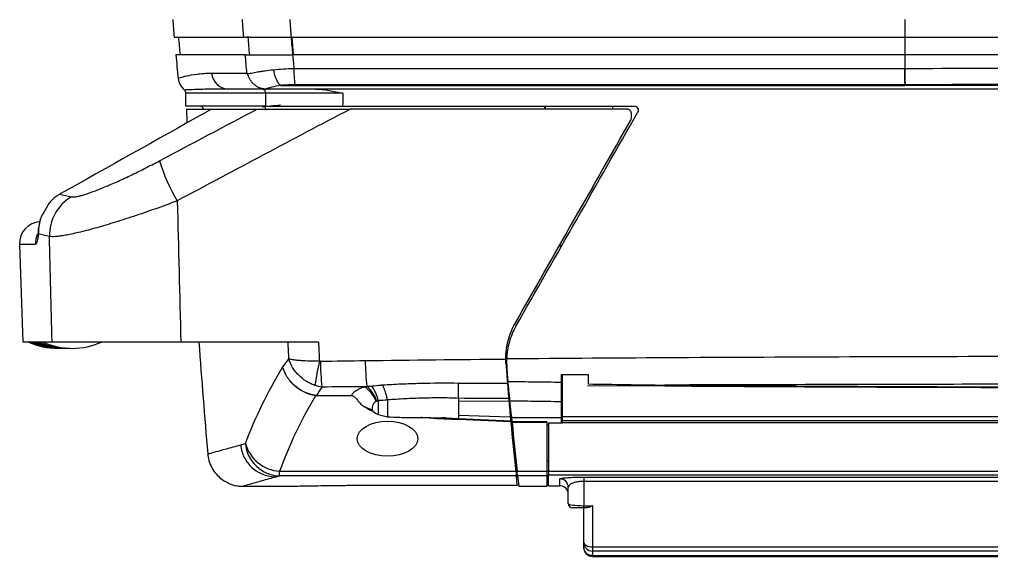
# Model space of a CAD drawing. Extents: x 14.8 to 109.8, y 1.6 to 86.6.
# Drawn here: x 14.83 to 21.69, y 31.9 to 35.69 of the extents above; entities that cross this region are included whole.
import ezdxf

# ---------------------------------------------------------------- set-up
doc = ezdxf.new("R2010")
doc.units = 0
doc.header["$MEASUREMENT"] = 0
doc.layers.add('OBJECT', color=7, linetype='CONTINUOUS')

msp = doc.modelspace()

# ---------------------------------------------------------------- linework, layer by layer
at = {"layer": 'OBJECT'}
for p, q in [((16.4481, 35.5682), (16.4475, 35.5755)), ((16.7502, 35.5682), (21.0805, 35.5682)), ((16.7557, 35.5682), (16.7648, 35.4461)), ((21.0815, 35.5682), (21.0815, 35.4432)), ((16.4584, 35.4362), (16.4578, 35.4432)), ((21.0805, 35.4432), (16.761, 35.4432)), ((16.77, 35.348), (21.0776, 35.348)), ((21.0776, 35.348), (21.0805, 35.348)), ((16.9218, 35.202), (16.5732, 35.202)), ((21.0805, 35.2327), (16.7764, 35.2327)), ((23.1174, 35.202), (16.9218, 35.202)), ((21.0805, 35.2327), (21.0805, 35.2273)), ((21.0835, 35.2327), (21.0805, 35.2327)), ((16.5718, 35.172), (16.008, 35.172)), ((16.5709, 35.082), (16.0083, 35.082)), ((16.0112, 35.0601), (16.0149, 34.9651)), ((16.0112, 35.0601), (16.1846, 35.0601)), ((16.188, 35.0601), (16.5097, 35.0601)), ((17.1139, 35.082), (19.1693, 35.082)), ((19.1214, 35.0601), (17.1668, 35.0601)), ((18.5392, 35.082), (18.5392, 35.0601)), ((18.5449, 35.0601), (18.545, 35.082)), ((15.1171, 34.459), (15.1114, 34.4557)), ((15.1114, 34.4559), (15.1114, 34.4557)), ((15.1172, 34.4592), (15.1171, 34.459)), ((15.1171, 34.459), (15.1999, 34.4412)), ((15.0402, 34.3949), (14.9972, 34.3196)), ((14.8334, 34.1053), (14.8575, 33.4162)), ((14.9451, 34.1053), (14.8334, 34.1053)), ((18.6635, 34.1025), (18.6467, 34.0887)), ((15.0637, 33.4162), (14.8575, 33.4162)), ((16.9433, 33.4162), (15.9721, 33.4162)), ((16.6916, 33.2398), (16.6923, 33.241)), ((18.6555, 33.158), (18.6661, 33.1581)), ((18.6661, 32.8892), (18.6661, 33.1887)), ((18.841, 33.1107), (19.3863, 33.1075)), ((17.3648, 33.0043), (17.3648, 32.9063)), ((17.9305, 33.0194), (17.9305, 33.0027)), ((17.9305, 33.0027), (18.2873, 32.9995)), ((18.2849, 33.0336), (18.2924, 33.033)), ((18.2858, 33.017), (18.2873, 32.9995)), ((18.6555, 32.9951), (18.6555, 32.8843)), ((17.3648, 32.9063), (17.4309, 32.8885)), ((17.8422, 32.8809), (17.8158, 32.8821)), ((18.3004, 32.8534), (17.9287, 32.8688)), ((17.9305, 32.9012), (18.2971, 32.8885)), ((17.9305, 32.9012), (17.9305, 32.8766)), ((17.9305, 32.8766), (18.2996, 32.8613)), ((18.305, 32.8947), (18.306, 32.8843)), ((18.306, 32.8843), (18.6555, 32.8843)), ((18.306, 32.8843), (18.3087, 32.8565)), ((18.6555, 32.8843), (18.6555, 32.8433)), ((23.1035, 32.8892), (18.6661, 32.8892)), ((18.6661, 32.8634), (18.6661, 32.8892)), ((18.6661, 32.8634), (23.103, 32.8634)), ((18.6661, 32.8471), (18.6661, 32.8634)), ((18.3087, 32.8565), (18.5555, 32.8565)), ((18.5555, 32.8486), (18.3095, 32.8486)), ((18.5555, 32.8565), (18.5555, 32.8486)), ((18.5555, 32.8486), (18.5555, 32.5046)), ((18.5555, 32.8336), (18.5661, 32.8336)), ((18.5661, 32.8433), (18.5661, 32.5051)), ((18.6661, 32.8433), (18.5661, 32.8433)), ((23.1028, 32.8471), (18.6661, 32.8471)), ((18.6661, 32.8433), (18.6661, 32.8471)), ((18.3307, 32.5515), (18.3344, 32.5176)), ((18.5661, 32.5788), (18.5555, 32.5788)), ((16.6693, 32.5046), (18.3359, 32.5046)), ((16.6693, 32.4717), (16.6693, 32.5046)), ((18.3395, 32.4717), (16.6693, 32.4717)), ((18.3386, 32.4803), (18.3405, 32.4633)), ((18.3451, 32.5046), (18.5555, 32.5046)), ((18.5555, 32.4717), (18.3486, 32.4717)), ((18.5555, 32.5046), (18.5555, 32.4717)), ((18.5661, 32.5036), (18.5555, 32.5036)), ((18.5555, 32.4826), (18.5661, 32.4826)), ((18.5555, 32.4717), (18.5555, 32.3986)), ((18.5661, 32.5051), (24.5357, 32.5051)), ((18.5661, 32.5051), (18.5661, 32.4762)), ((24.5361, 32.4762), (18.5661, 32.4762)), ((18.5661, 32.4027), (18.5661, 32.4762)), ((18.6461, 32.4027), (18.6461, 32.4511)), ((18.8161, 32.4633), (24.5361, 32.4633)), ((18.8161, 32.4633), (18.8161, 32.4335)), ((16.4112, 32.3986), (16.7177, 32.3986)), ((17.4005, 32.4065), (18.3469, 32.4065)), ((17.4005, 32.4065), (18.3469, 32.4065)), ((17.4005, 32.4065), (17.4005, 32.4065)), ((18.3469, 32.4065), (18.3469, 32.4065)), ((18.3566, 32.3986), (18.5555, 32.3986)), ((18.5661, 32.4027), (18.6461, 32.4027)), ((18.7061, 32.2767), (18.7061, 32.3912)), ((24.5361, 32.4335), (18.8161, 32.4335)), ((18.8161, 32.4335), (18.8161, 32.2617)), ((18.8161, 32.2467), (18.7361, 32.2467)), ((18.8161, 32.2617), (18.8761, 32.2617)), ((18.8161, 32.2467), (18.8161, 32.2617)), ((18.8364, 32.2467), (18.8161, 32.2467)), ((18.8161, 32.0017), (18.8161, 32.2467)), ((18.8761, 32.2617), (18.8761, 31.9717)), ((18.8161, 31.9627), (18.8161, 32.0017)), ((18.8761, 31.9717), (24.5361, 31.9717)), ((18.8761, 31.9717), (18.8761, 31.9417)), ((18.8241, 31.9398), (18.8241, 31.938)), ((24.5361, 31.9417), (18.8761, 31.9417)), ((18.8761, 31.9417), (18.8761, 31.9098)), ((18.8761, 31.9098), (24.0916, 31.9098)), ((18.8761, 31.908), (18.8761, 31.9047)), ((18.8761, 31.908), (24.0915, 31.908)), ((18.8761, 31.9047), (24.0912, 31.9047)), ((18.8761, 31.9038), (18.8761, 31.9027)), ((18.8761, 31.9038), (24.0911, 31.9038)), ((18.8761, 31.9027), (24.091, 31.9027))]:
    msp.add_line(p, q, dxfattribs=at)
at = {"layer": 'OBJECT', "flags": 128}
for points in [[(16.9281, 33.0376), (16.9281, 33.0379), (16.9281, 33.0381), (16.9281, 33.0384), (16.9281, 33.0386), (16.9281, 33.0389), (16.9281, 33.0391), (16.9281, 33.0394), (16.9281, 33.0396)], [(17.4305, 33.0081), (17.4305, 33.0081), (17.4304, 33.0081)], [(17.8097, 32.8831), (17.8867, 32.8783), (17.9305, 32.8766), (17.9305, 32.8766), (17.9305, 32.8766)], [(18.8161, 32.0017), (18.8172, 31.9958), (18.8207, 31.9902), (18.8262, 31.985), (18.8337, 31.9805), (18.8428, 31.9767), (18.8531, 31.974), (18.8644, 31.9722), (18.8761, 31.9717)]]:
    msp.add_lwpolyline(points, dxfattribs=at)
at = {"layer": 'OBJECT'}
for centre, radius, start, end in [((30.1805, 36.8182), 14.31, 184.50905, 185.01127), ((30.1805, 36.8182), 14.28, 185.02183, 185.5255), ((30.1805, 36.8182), 14.31, 185.51388, 186.18359), ((17.4887, 35.3302), 0.7189, 178.58087, 187.79482), ((16.3123, 35.3254), 0.1235, 185.38391, 269.50696), ((16.5428, 35.1729), 0.0291, 358.20551, 88.01381), ((16.5459, 35.0527), 0.0292, 358.85128, 88.4524), ((18.3701, 35.0642), 0.6513, 359.63331, 1.56052), ((16.9778, 35.0331), 1.2035, 196.2594, 211.02743), ((15.358, 34.1711), 0.3129, 120.35427, 181.69393), ((14.9893, 34.1107), 0.156, 93.74268, 182), ((15.102, 34.1107), 0.157, 155.25881, 181.99427), ((15.1017, 33.8726), 0.5, 245.89483, 270.13058), ((15.1038, 33.8726), 0.5, 245.89114, 270.00906), ((15.1102, 33.8725), 0.5, 245.88007, 270.25179), ((15.1208, 33.8725), 0.5, 245.86159, 270.49472), ((15.1357, 33.8724), 0.5, 245.83563, 270.73809), ((15.1548, 33.8722), 0.5, 245.80214, 270.98208), ((15.1782, 33.8721), 0.5, 245.76101, 271.22693), ((15.2059, 33.8719), 0.5, 245.71214, 294.28786), ((66.1007, 36.945), 50.125, 184.03703, 184.94179), ((19.2254, 32.7685), 2.3324, 167.29012, 171.55814), ((18.5947, 33.2925), 1.6381, 180.40375, 186.78672), ((18.9676, 33.2935), 1.6939, 180.26291, 186.4592), ((18.2475, 33.2798), 0.0236, 0.45709, 37.51204), ((18.2498, 33.2341), 0.0234, 5.39613, 38.88183), ((17.1468, 32.9201), 0.2176, 20.95429, 56.04071), ((17.1364, 32.9262), 0.2305, 18.75537, 50.04194), ((17.0821, 32.9401), 0.29, 12.78948, 35.1338), ((18.6705, 33.1317), 0.015, 180, 252.78851), ((16.9531, 33.0191), 0.0366, 145.33875, 148.67445), ((17.3855, 32.9835), 0.08, 223.78882, 255), ((18.6705, 32.9457), 0.015, 107.21149, 180), ((38.2893, 34.7107), 20.075, 185.2081, 185.28582), ((38.2893, 34.7107), 20.075, 185.30844, 186.30934), ((57.4931, 36.7262), 39.375, 185.65157, 186.15494), ((16.6866, 32.7725), 0.2685, 195.6919, 266.29154), ((16.6775, 32.7219), 0.2504, 185.04857, 268.10667), ((18.6461, 32.3912), 0.06, 0.04647, 90.04604), ((18.6461, 32.3427), 0.06, 0, 90), ((18.7361, 32.2767), 0.03, 180, 270), ((18.8761, 32.0017), 0.06, 180.03661, 270.03682), ((18.8761, 31.9627), 0.06, 180, 210)]:
    msp.add_arc(centre, radius, start, end, dxfattribs=at)
msp.add_ellipse((17.4305, 32.7343), major_axis=(0.2135, 0), ratio=0.57738, dxfattribs=at)
msp.add_ellipse((18.8161, 32.2767), major_axis=(0.11, 0), ratio=0.136364, start_param=3.141593, end_param=4.712389, dxfattribs=at)
for points, knots in [([(16.416, 35.5682), (16.4143, 35.5891), (16.4109, 35.6307), (16.4078, 35.6724), (16.4062, 35.6932)], [0, 0, 0, 0, 0.5000703, 1, 1, 1, 1]), ([(16.7403, 35.6932), (16.7419, 35.6724), (16.7451, 35.6307), (16.7485, 35.5891), (16.7502, 35.5682)], [0, 0, 0, 0, 0.499993, 1, 1, 1, 1]), ([(15.9253, 35.5682), (15.9267, 35.5682), (15.9689, 35.5682), (16.1325, 35.5682), (16.2538, 35.5682), (16.416, 35.5682)], [0, 0, 0, 0, 0.5, 0.5, 1, 1, 1, 1]), ([(16.416, 35.5682), (16.4267, 35.5682), (16.4428, 35.5682), (16.4693, 35.5682), (16.4749, 35.5682), (16.4867, 35.5682), (16.4928, 35.5682), (16.512, 35.5682), (16.5258, 35.5682), (16.5554, 35.5682), (16.5713, 35.5682), (16.6042, 35.5682), (16.6212, 35.5682), (16.6565, 35.5682), (16.6749, 35.5682), (16.7122, 35.5682), (16.731, 35.5682), (16.7502, 35.5682)], [0, 0, 0, 0, 0.25, 0.25, 0.3125, 0.3125, 0.375, 0.375, 0.5, 0.5, 0.625, 0.625, 0.75, 0.75, 0.875, 0.875, 1, 1, 1, 1]), ([(21.0805, 35.5682), (21.6331, 35.5682), (22.1849, 35.5682), (23.287, 35.5682), (23.8366, 35.5682), (24.3848, 35.5682)], [0, 0, 0, 0, 0.5, 0.5, 1, 1, 1, 1]), ([(16.4268, 35.4432), (16.2649, 35.4432), (16.1437, 35.4432), (15.9803, 35.4432), (15.9382, 35.4432), (15.9368, 35.4432)], [0, 0, 0, 0, 0.5, 0.5, 1, 1, 1, 1]), ([(16.439, 35.3139), (16.4369, 35.3354), (16.4327, 35.3785), (16.4288, 35.4217), (16.4268, 35.4432)], [0, 0, 0, 0, 0.500081, 1, 1, 1, 1]), ([(16.4268, 35.4432), (16.4375, 35.4432), (16.4536, 35.4432), (16.4801, 35.4432), (16.4857, 35.4432), (16.4975, 35.4432), (16.5036, 35.4432), (16.5228, 35.4432), (16.5366, 35.4432), (16.5662, 35.4432), (16.5822, 35.4432), (16.615, 35.4432), (16.632, 35.4432), (16.6673, 35.4432), (16.6857, 35.4432), (16.723, 35.4432), (16.7419, 35.4432), (16.761, 35.4432)], [0, 0, 0, 0, 0.25, 0.25, 0.3125, 0.3125, 0.375, 0.375, 0.5, 0.5, 0.625, 0.625, 0.75, 0.75, 0.875, 0.875, 1, 1, 1, 1]), ([(16.761, 35.4432), (16.7625, 35.4273), (16.7654, 35.3956), (16.7684, 35.3639), (16.77, 35.348)], [0, 0, 0, 0, 0.499985, 1, 1, 1, 1]), ([(24.5954, 35.4432), (24.304, 35.4432), (24.0122, 35.4432), (23.4277, 35.4432), (23.135, 35.4432), (22.2558, 35.4432), (21.6685, 35.4432), (21.0805, 35.4432)], [0, 0, 0, 0, 0.25, 0.25, 0.5, 0.5, 1, 1, 1, 1]), ([(16.4417, 35.3095), (16.4454, 35.3102), (16.4496, 35.3111), (16.4593, 35.313), (16.4646, 35.3141), (16.4822, 35.3175), (16.496, 35.32), (16.5196, 35.324), (16.528, 35.3254), (16.5456, 35.3281), (16.5548, 35.3295), (16.5835, 35.3335), (16.6041, 35.3361), (16.6262, 35.3384)], [0, 0, 0, 0, 0.125, 0.125, 0.25, 0.25, 0.5, 0.5, 0.625, 0.625, 0.75, 0.75, 1, 1, 1, 1]), ([(16.6262, 35.3384), (16.6486, 35.3408), (16.6721, 35.3428), (16.7201, 35.346), (16.7447, 35.3472), (16.77, 35.348)], [0, 0, 0, 0, 0.5, 0.5, 1, 1, 1, 1]), ([(16.6262, 35.3384), (16.6279, 35.3255), (16.6305, 35.3127), (16.6373, 35.2887), (16.6416, 35.2775), (16.6512, 35.2577), (16.6567, 35.2491), (16.6682, 35.2355), (16.6743, 35.2304), (16.6804, 35.2273)], [0, 0, 0, 0, 0.25, 0.25, 0.5, 0.5, 0.75, 0.75, 1, 1, 1, 1]), ([(21.0776, 35.348), (21.0776, 35.3348), (21.0777, 35.3217), (21.078, 35.2971), (21.0782, 35.2855), (21.0787, 35.2649), (21.079, 35.2559), (21.0797, 35.2415), (21.0801, 35.2361), (21.0805, 35.2327)], [0, 0, 0, 0, 0.25, 0.25, 0.5, 0.5, 0.75, 0.75, 1, 1, 1, 1]), ([(21.0805, 35.348), (21.4295, 35.348), (21.7783, 35.3497), (22.4753, 35.3543), (22.8234, 35.357), (23.171, 35.3593)], [0, 0, 0, 0, 0.5, 0.5, 1, 1, 1, 1]), ([(21.0805, 35.348), (21.0806, 35.3348), (21.0806, 35.3217), (21.0809, 35.2971), (21.0811, 35.2855), (21.0817, 35.2649), (21.082, 35.2559), (21.0827, 35.2415), (21.083, 35.2361), (21.0835, 35.2327)], [0, 0, 0, 0, 0.25, 0.25, 0.5, 0.5, 0.75, 0.75, 1, 1, 1, 1]), ([(15.9538, 35.2768), (15.9543, 35.277), (15.9594, 35.2791), (15.9742, 35.2842), (15.9803, 35.2862), (15.9949, 35.2906), (16.0035, 35.2929), (16.0327, 35.2998), (16.057, 35.3045), (16.1157, 35.3115), (16.15, 35.3139), (16.1894, 35.3139)], [0, 0, 0, 0, 0.25, 0.25, 0.375, 0.375, 0.5, 0.5, 0.75, 0.75, 1, 1, 1, 1]), ([(15.9538, 35.2768), (15.9556, 35.2609), (15.9602, 35.2458), (15.9752, 35.2175), (15.9851, 35.2052), (15.9974, 35.1949)], [0, 0, 0, 0, 0.5, 0.5, 1, 1, 1, 1]), ([(16.1894, 35.3139), (16.2237, 35.3139), (16.2617, 35.3139), (16.345, 35.3139), (16.3902, 35.3139), (16.439, 35.3139)], [0, 0, 0, 0, 0.5, 0.5, 1, 1, 1, 1]), ([(16.4417, 35.3095), (16.4409, 35.3108), (16.4401, 35.3122), (16.4393, 35.3135), (16.4392, 35.3136), (16.4391, 35.3138), (16.439, 35.3139)], [0, 0, 0, 0, 0.0002084792, 0.0002084792, 0.0002084792, 0.0002283031, 0.0002283031, 0.0002283031, 0.0002283031]), ([(16.5701, 35.202), (16.5624, 35.2022), (16.5549, 35.2031), (16.5401, 35.2061), (16.5328, 35.2084), (16.5187, 35.2141), (16.5119, 35.2176), (16.4991, 35.2258), (16.493, 35.2305), (16.4817, 35.2408), (16.4765, 35.2464), (16.4671, 35.2584), (16.4628, 35.2648), (16.4553, 35.2781), (16.4521, 35.2849), (16.4479, 35.295), (16.4466, 35.2984), (16.4441, 35.3046), (16.4429, 35.3075), (16.4417, 35.3095)], [0, 0, 0, 0, 0.125, 0.125, 0.25, 0.25, 0.375, 0.375, 0.5, 0.5, 0.625, 0.625, 0.75, 0.75, 0.875, 0.875, 0.9375, 0.9375, 1, 1, 1, 1]), ([(16.0139, 35.1957), (16.0122, 35.1956), (16.0027, 35.1952), (15.998, 35.1949), (15.9974, 35.1949), (15.9974, 35.1949)], [0, 0, 0, 0, 0.1714243, 0.9502615, 1, 1, 1, 1]), ([(16.008, 35.172), (16.008, 35.1763), (16.007, 35.1807), (16.0034, 35.1885), (16.0007, 35.1921), (15.9974, 35.1949)], [0, 0, 0, 0, 0.5, 0.5, 1, 1, 1, 1]), ([(16.3113, 35.202), (16.2855, 35.2019), (16.2081, 35.2017), (16.1091, 35.1996), (16.0492, 35.1974), (16.0239, 35.1962), (16.0167, 35.1959), (16.0142, 35.1957), (16.0139, 35.1957)], [0, 0, 0, 0, 0.166482, 0.50108, 0.837226, 0.925002, 0.993456, 1, 1, 1, 1]), ([(16.6804, 35.2273), (16.6545, 35.2237), (16.6325, 35.2192), (16.5951, 35.21), (16.5807, 35.2056), (16.5701, 35.202)], [0, 0, 0, 0, 0.5, 0.5, 1, 1, 1, 1]), ([(16.7764, 35.2327), (16.7595, 35.2327), (16.7431, 35.2322), (16.7111, 35.2304), (16.6953, 35.2291), (16.6804, 35.2273)], [0, 0, 0, 0, 0.5, 0.5, 1, 1, 1, 1]), ([(16.9218, 35.202), (16.938, 35.202), (16.9542, 35.2009), (16.9867, 35.1974), (17.0029, 35.195), (17.035, 35.1896), (17.051, 35.1864), (17.083, 35.1799), (17.0988, 35.1764), (17.1149, 35.1729)], [0, 0, 0, 0, 0.25, 0.25, 0.5, 0.5, 0.75, 0.75, 1, 1, 1, 1]), ([(23.1805, 35.241), (22.8317, 35.2392), (22.4824, 35.2371), (21.7832, 35.2338), (21.4334, 35.2327), (21.0835, 35.2327)], [0, 0, 0, 0, 0.5, 0.5, 1, 1, 1, 1]), ([(16.0083, 35.082), (16.0082, 35.0969), (16.0081, 35.1118), (16.008, 35.1419), (16.008, 35.157), (16.008, 35.172)], [0, 0, 0, 0, 0.5, 0.5, 1, 1, 1, 1]), ([(17.1149, 35.1729), (17.085, 35.1729), (17.0553, 35.1729), (16.9968, 35.1728), (16.9684, 35.1728), (16.9129, 35.1727), (16.886, 35.1727), (16.8466, 35.1726), (16.8337, 35.1726), (16.8085, 35.1726), (16.7963, 35.1726), (16.7606, 35.1725), (16.7382, 35.1725), (16.7066, 35.1724), (16.6964, 35.1724), (16.6767, 35.1723), (16.6672, 35.1723), (16.6402, 35.1722), (16.624, 35.1722), (16.5951, 35.1721), (16.5824, 35.172), (16.5718, 35.172)], [0, 0, 0, 0, 0.125, 0.125, 0.25, 0.25, 0.375, 0.375, 0.4375, 0.4375, 0.5, 0.5, 0.625, 0.625, 0.6875, 0.6875, 0.75, 0.75, 0.875, 0.875, 1, 1, 1, 1]), ([(16.1334, 35.0521), (16.1334, 35.0599), (16.1302, 35.0677), (16.1218, 35.076), (16.1185, 35.0782), (16.1112, 35.0812), (16.1073, 35.082), (16.1034, 35.082)], [0, 0, 0, 0, 0.5, 0.5, 0.75, 0.75, 1, 1, 1, 1]), ([(16.188, 35.0601), (16.1807, 35.0557), (16.1732, 35.0514), (16.1581, 35.0428), (16.1506, 35.0385), (16.143, 35.0342)], [0, 0, 0, 0, 0.5, 0.5, 1, 1, 1, 1]), ([(16.5097, 35.0601), (16.5149, 35.0601), (16.5221, 35.0601), (16.5389, 35.0601), (16.5488, 35.0601), (16.5806, 35.0601), (16.6048, 35.0601), (16.6436, 35.0601), (16.657, 35.0601), (16.6842, 35.0601), (16.698, 35.0601), (16.74, 35.0601), (16.7688, 35.0601), (16.8276, 35.0601), (16.8576, 35.0601), (16.9184, 35.0601), (16.949, 35.0601), (17.0414, 35.0601), (17.1037, 35.0601), (17.1668, 35.0601)], [0, 0, 0, 0, 0.0625, 0.0625, 0.125, 0.125, 0.25, 0.25, 0.3125, 0.3125, 0.375, 0.375, 0.5, 0.5, 0.625, 0.625, 0.75, 0.75, 1, 1, 1, 1]), ([(16.5709, 35.082), (16.5921, 35.082), (16.6208, 35.082), (16.6657, 35.082), (16.6752, 35.082), (16.6949, 35.082), (16.7051, 35.082), (16.7367, 35.082), (16.7591, 35.082), (16.7948, 35.082), (16.8071, 35.082), (16.8323, 35.082), (16.8452, 35.082), (16.8846, 35.082), (16.9116, 35.082), (16.9672, 35.082), (16.9957, 35.082), (17.0542, 35.082), (17.084, 35.082), (17.1139, 35.082)], [0, 0, 0, 0, 0.25, 0.25, 0.3125, 0.3125, 0.375, 0.375, 0.5, 0.5, 0.5625, 0.5625, 0.625, 0.625, 0.75, 0.75, 0.875, 0.875, 1, 1, 1, 1]), ([(19.1514, 35.0301), (19.1514, 35.034), (19.1506, 35.0379), (19.1476, 35.0452), (19.1454, 35.0485), (19.1371, 35.0568), (19.1293, 35.0601), (19.1214, 35.0601)], [0, 0, 0, 0, 0.25, 0.25, 0.5, 0.5, 1, 1, 1, 1]), ([(19.1693, 35.082), (19.1746, 35.082), (19.1798, 35.0806), (19.1888, 35.0754), (19.1926, 35.0716), (19.1979, 35.0625), (19.1993, 35.0573), (19.1993, 35.0469), (19.198, 35.0417), (19.1954, 35.0371)], [0, 0, 0, 0, 0.25, 0.25, 0.5, 0.5, 0.75, 0.75, 1, 1, 1, 1]), ([(19.1514, 34.9977), (19.1514, 35.0031), (19.1514, 35.0085), (19.1514, 35.0193), (19.1514, 35.0247), (19.1514, 35.0301)], [0, 0, 0, 0, 0.5, 0.5, 1, 1, 1, 1]), ([(15.1999, 34.4412), (15.2068, 34.4397), (15.2169, 34.44), (15.237, 34.4432), (15.2446, 34.4447), (15.2611, 34.4487), (15.2701, 34.4511), (15.299, 34.4595), (15.3208, 34.4667), (15.3573, 34.48), (15.3701, 34.4848), (15.3969, 34.4952), (15.4107, 34.5007), (15.4534, 34.5182), (15.4833, 34.531), (15.5305, 34.552), (15.5465, 34.5593), (15.5794, 34.5745), (15.5963, 34.5824), (15.6471, 34.6067), (15.6815, 34.6236), (15.7513, 34.6588), (15.7866, 34.6771), (15.8225, 34.6962)], [0, 0, 0, 0, 0.125, 0.125, 0.1875, 0.1875, 0.25, 0.25, 0.375, 0.375, 0.4375, 0.4375, 0.5, 0.5, 0.625, 0.625, 0.6875, 0.6875, 0.75, 0.75, 0.875, 0.875, 1, 1, 1, 1]), ([(15.1114, 34.4557), (15.1044, 34.4514), (15.0774, 34.4345), (15.056, 34.4118), (15.0402, 34.3949)], [0, 0, 0, 0, 0.258439, 1, 1, 1, 1]), ([(15.1172, 34.4592), (15.1158, 34.4585), (15.1139, 34.4574), (15.112, 34.4562), (15.1115, 34.4559)], [0, 0, 0, 0, 0.699337, 1, 1, 1, 1]), ([(15.9465, 34.4128), (15.8933, 34.3928), (15.841, 34.3737), (15.7381, 34.3372), (15.6875, 34.3199), (15.6129, 34.2951), (15.5883, 34.2871), (15.5403, 34.2717), (15.5169, 34.2644), (15.4485, 34.2434), (15.4053, 34.2307), (15.3439, 34.2137), (15.3241, 34.2084), (15.2858, 34.1984), (15.2675, 34.1939), (15.2157, 34.1815), (15.1848, 34.1749), (15.144, 34.1675), (15.1314, 34.1655), (15.1081, 34.1623), (15.0975, 34.1612), (15.0692, 34.1591), (15.0549, 34.1596), (15.0452, 34.1619)], [0, 0, 0, 0, 0.125, 0.125, 0.25, 0.25, 0.3125, 0.3125, 0.375, 0.375, 0.5, 0.5, 0.5625, 0.5625, 0.625, 0.625, 0.75, 0.75, 0.8125, 0.8125, 0.875, 0.875, 1, 1, 1, 1]), ([(14.9972, 34.3196), (14.994, 34.3143), (14.9795, 34.2907), (14.9745, 34.2602), (14.9692, 34.2255), (14.9679, 34.2111), (14.9672, 34.1937), (14.9672, 34.1874), (14.9672, 34.1816), (14.9672, 34.18), (14.9673, 34.179), (14.9673, 34.1787)], [0, 0, 0, 0, 0.131518, 0.583889, 0.609249, 0.85075, 0.876096, 0.965603, 0.980242, 0.994013, 1, 1, 1, 1]), ([(14.9954, 34.3196), (14.9895, 34.3059), (14.976, 34.2744), (14.9713, 34.2396), (14.9687, 34.22)], [0, 0, 0, 0, 0.435613, 1, 1, 1, 1]), ([(14.9673, 34.1787), (14.9668, 34.1749), (14.9638, 34.1502), (14.9568, 34.1146), (14.949, 34.1084), (14.9451, 34.1053)], [0, 0, 0, 0, 0.082521, 0.540809, 1, 1, 1, 1]), ([(14.9682, 34.2185), (14.9678, 34.2132), (14.9666, 34.1978), (14.9644, 34.1833), (14.9622, 34.1734), (14.9626, 34.1746), (14.9627, 34.1749)], [0, 0, 0, 0, 0.2009332, 0.5880508, 0.9051367, 1, 1, 1, 1]), ([(14.9673, 34.1787), (14.9673, 34.179), (14.9672, 34.18), (14.9671, 34.1826), (14.967, 34.1884), (14.9671, 34.194), (14.9674, 34.2052), (14.9682, 34.2128), (14.9689, 34.2199)], [0, 0, 0, 0, 0.021553, 0.07041, 0.189607, 0.440762, 0.47669, 1, 1, 1, 1]), ([(18.2652, 33.2967), (18.2649, 33.3406), (18.2703, 33.3837), (18.2868, 33.4469), (18.2937, 33.4678), (18.3102, 33.5084), (18.3197, 33.5281), (18.3306, 33.5472)], [0, 0, 0, 0, 0.5, 0.5, 0.75, 0.75, 1, 1, 1, 1]), ([(18.3365, 33.5279), (18.3166, 33.4929), (18.3013, 33.4562), (18.2849, 33.3989), (18.2805, 33.3792), (18.2742, 33.3395), (18.2722, 33.3195), (18.2715, 33.2994)], [0, 0, 0, 0, 0.5, 0.5, 0.75, 0.75, 1, 1, 1, 1]), ([(15.9721, 33.4162), (15.9164, 33.4162), (15.8619, 33.4162), (15.7551, 33.4162), (15.7028, 33.4162), (15.6005, 33.4162), (15.5517, 33.4162), (15.4594, 33.4162), (15.4157, 33.4162), (15.3541, 33.4162), (15.3344, 33.4162), (15.2969, 33.4162), (15.279, 33.4162), (15.2282, 33.4162), (15.1979, 33.4162), (15.1581, 33.4162), (15.1458, 33.4162), (15.1235, 33.4162), (15.1135, 33.4162), (15.0866, 33.4162), (15.0729, 33.4162), (15.0637, 33.4162)], [0, 0, 0, 0, 0.125, 0.125, 0.25, 0.25, 0.375, 0.375, 0.5, 0.5, 0.5625, 0.5625, 0.625, 0.625, 0.75, 0.75, 0.8125, 0.8125, 0.875, 0.875, 1, 1, 1, 1]), ([(16.9501, 33.2816), (16.9384, 33.2815), (16.9269, 33.2814), (16.9042, 33.2815), (16.8929, 33.2817), (16.86, 33.2825), (16.8396, 33.2835), (16.8113, 33.2856), (16.8022, 33.2864), (16.7853, 33.2882), (16.7775, 33.2892), (16.7631, 33.2913), (16.7565, 33.2925), (16.7476, 33.2943), (16.7449, 33.2949), (16.7397, 33.2962), (16.7373, 33.2969), (16.7351, 33.2976)], [0, 0, 0, 0, 0.125, 0.125, 0.25, 0.25, 0.5, 0.5, 0.625, 0.625, 0.75, 0.75, 0.875, 0.875, 0.9375, 0.9375, 1, 1, 1, 1]), ([(16.9182, 33.1109), (16.9073, 33.1146), (16.8966, 33.119), (16.8757, 33.1291), (16.8655, 33.1347), (16.836, 33.1534), (16.8181, 33.1679), (16.7939, 33.1924), (16.7863, 33.2011), (16.7725, 33.2191), (16.7662, 33.2284), (16.7549, 33.2475), (16.7499, 33.2574), (16.7436, 33.2723), (16.7416, 33.2773), (16.7381, 33.2874), (16.7365, 33.2925), (16.7351, 33.2976)], [0, 0, 0, 0, 0.125, 0.125, 0.25, 0.25, 0.5, 0.5, 0.625, 0.625, 0.75, 0.75, 0.875, 0.875, 0.9375, 0.9375, 1, 1, 1, 1]), ([(18.2715, 33.2994), (18.6749, 33.303), (19.0785, 33.3058), (19.886, 33.3102), (20.2898, 33.312), (21.5016, 33.3162), (22.3096, 33.3177), (23.1177, 33.3186)], [0, 0, 0, 0, 0.25, 0.25, 0.5, 0.5, 1, 1, 1, 1]), ([(16.4281, 32.6999), (16.462, 32.791), (16.5009, 32.8816), (16.5887, 33.0617), (16.6377, 33.1511), (16.6916, 33.2398)], [0, 0, 0, 0, 0.5, 0.5, 1, 1, 1, 1]), ([(16.9231, 33.0399), (16.8964, 33.0439), (16.8705, 33.0518), (16.8203, 33.0753), (16.7972, 33.0904), (16.7659, 33.1176), (16.7563, 33.1273), (16.7386, 33.1478), (16.7306, 33.1585), (16.7163, 33.1812), (16.7101, 33.1928), (16.7023, 33.2106), (16.6999, 33.2166), (16.6958, 33.2288), (16.6939, 33.2349), (16.6923, 33.241)], [0, 0, 0, 0, 0.25, 0.25, 0.5, 0.5, 0.625, 0.625, 0.75, 0.75, 0.875, 0.875, 0.9375, 0.9375, 1, 1, 1, 1]), ([(16.9219, 33.0381), (16.8953, 33.0422), (16.8694, 33.0502), (16.8194, 33.0739), (16.7964, 33.0891), (16.7653, 33.1166), (16.7557, 33.1264), (16.7381, 33.147), (16.7302, 33.1579), (16.716, 33.1807), (16.7098, 33.1924), (16.7021, 33.2104), (16.6998, 33.2164), (16.6957, 33.2287), (16.6939, 33.2349), (16.6923, 33.241)], [0, 0, 0, 0, 0.25, 0.25, 0.5, 0.5, 0.625, 0.625, 0.75, 0.75, 0.875, 0.875, 0.9375, 0.9375, 1, 1, 1, 1]), ([(18.2665, 33.2639), (18.2675, 33.2501), (18.2685, 33.2366), (18.2704, 33.2104), (18.2713, 33.198), (18.2727, 33.1806), (18.2731, 33.175), (18.2739, 33.1641), (18.2743, 33.1589), (18.2755, 33.144), (18.2762, 33.1352), (18.2768, 33.1275)], [0, 0, 0, 0, 0.25, 0.25, 0.5, 0.5, 0.625, 0.625, 0.75, 0.75, 1, 1, 1, 1]), ([(18.2819, 33.1389), (18.2813, 33.1451), (18.2807, 33.152), (18.2793, 33.1665), (18.2786, 33.1742), (18.2772, 33.1906), (18.2764, 33.1994), (18.2748, 33.2174), (18.2739, 33.2267), (18.2731, 33.2363)], [0, 0, 0, 0, 0.25, 0.25, 0.5, 0.5, 0.75, 0.75, 1, 1, 1, 1]), ([(18.2819, 33.1389), (18.3445, 33.138), (18.4071, 33.1371), (18.4697, 33.1363), (18.5317, 33.1355), (18.5936, 33.1347), (18.6555, 33.1339)], [0, 0, 0, 0, 0.004773913, 0.004773913, 0.004773913, 0.00949513, 0.00949513, 0.00949513, 0.00949513]), ([(18.2948, 33.0003), (18.2922, 33.0279), (18.2897, 33.0536), (18.2853, 33.1012), (18.2834, 33.1217), (18.2819, 33.1389)], [0, 0, 0, 0, 0.5, 0.5, 1, 1, 1, 1]), ([(18.6555, 33.1883), (18.6555, 33.1776), (18.6555, 33.1677), (18.6555, 33.1495), (18.6555, 33.1412), (18.6555, 33.1339)], [0, 0, 0, 0, 0.5, 0.5, 1, 1, 1, 1]), ([(18.6555, 33.1339), (18.6555, 33.1258), (18.6555, 33.1167), (18.6555, 33.0965), (18.6555, 33.0855), (18.6555, 33.0498), (18.6555, 33.0236), (18.6555, 32.9951)], [0, 0, 0, 0, 0.25, 0.25, 0.5, 0.5, 1, 1, 1, 1]), ([(18.8455, 33.1882), (18.8455, 33.1739), (18.8455, 33.1611), (18.8455, 33.144), (18.8455, 33.1387), (18.8455, 33.1292), (18.8455, 33.1249), (18.8455, 33.121)], [0, 0, 0, 0, 0.5, 0.5, 0.75, 0.75, 1, 1, 1, 1]), ([(17.1762, 33.0399), (17.1794, 33.0459), (17.1838, 33.0519), (17.1946, 33.0633), (17.2011, 33.0688), (17.2127, 33.0766), (17.2169, 33.0792), (17.2258, 33.0841), (17.2305, 33.0864), (17.2453, 33.093), (17.2563, 33.097), (17.2683, 33.1006)], [0, 0, 0, 0, 0.25, 0.25, 0.5, 0.5, 0.625, 0.625, 0.75, 0.75, 1, 1, 1, 1]), ([(17.3192, 33.107), (17.3413, 33.109), (17.3634, 33.1112), (17.3855, 33.1133), (17.3885, 33.1136), (17.3914, 33.1139), (17.3944, 33.1142)], [0, 0, 0, 0, 0.001730374, 0.001730374, 0.001730374, 0.001961165, 0.001961165, 0.001961165, 0.001961165]), ([(17.3944, 33.1142), (17.4389, 33.1168), (17.4835, 33.1193), (17.5728, 33.1233), (17.6176, 33.1249), (17.7522, 33.1284), (17.8421, 33.1287), (17.9322, 33.1273)], [0, 0, 0, 0, 0.25, 0.25, 0.5, 0.5, 1, 1, 1, 1]), ([(17.4304, 33.0081), (17.4298, 33.0107), (17.4286, 33.016), (17.4268, 33.0242), (17.4247, 33.0328), (17.4223, 33.0418), (17.4197, 33.051), (17.4169, 33.0604), (17.4138, 33.0699), (17.4104, 33.0794), (17.4068, 33.0887), (17.4028, 33.0978), (17.3987, 33.1065), (17.3958, 33.1116), (17.3944, 33.1142)], [0, 0, 0, 0, 0.058861, 0.122174, 0.189938, 0.262153, 0.338818, 0.419932, 0.505495, 0.595505, 0.689962, 0.788865, 0.892211, 1, 1, 1, 1]), ([(17.9305, 33.0194), (17.9309, 33.0411), (17.9313, 33.0619), (17.9318, 33.0986), (17.9321, 33.1146), (17.9322, 33.1273)], [0, 0, 0, 0, 0.5, 0.5, 1, 1, 1, 1]), ([(18.2768, 33.1275), (18.2778, 33.1147), (18.2791, 33.0987), (18.2822, 33.0606), (18.2839, 33.0397), (18.2858, 33.017)], [0, 0, 0, 0, 0.5, 0.5, 1, 1, 1, 1]), ([(23.1172, 33.1201), (22.4951, 33.1197), (21.8731, 33.1189), (20.6293, 33.1166), (20.0074, 33.1151), (19.3857, 33.113)], [0, 0, 0, 0, 0.5, 0.5, 1, 1, 1, 1]), ([(19.3861, 33.113), (19.4887, 33.1122), (19.6988, 33.1105), (20.0211, 33.1082), (20.358, 33.1062), (20.7094, 33.1043), (21.0753, 33.1026), (21.4558, 33.1011), (21.8508, 33.0998), (22.2604, 33.0987), (22.6846, 33.0977), (22.9722, 33.0972), (23.1184, 33.097)], [0, 0, 0, 0, 0.082477, 0.168844, 0.259102, 0.353253, 0.451298, 0.553239, 0.659077, 0.768815, 0.882455, 1, 1, 1, 1]), ([(19.3863, 33.1078), (19.3863, 33.1077), (19.3862, 33.1063), (19.3862, 33.1098), (19.3861, 33.113)], [0, 0, 0, 0, 0.075539, 1, 1, 1, 1]), ([(19.3863, 33.1075), (19.6361, 33.1058), (20.0119, 33.1034), (20.5288, 33.1008), (21.5231, 33.0964), (22.3913, 33.0949), (23.1185, 33.0936)], [0, 0, 0, 0, 0.200789, 0.302076, 0.415526, 1, 1, 1, 1]), ([(16.9281, 33.0396), (16.9681, 33.0396), (17.0081, 33.0397), (17.0481, 33.0397), (17.0908, 33.0398), (17.1335, 33.0398), (17.1762, 33.0399)], [0, 0, 0, 0, 0.003048, 0.003048, 0.003048, 0.006302138, 0.006302138, 0.006302138, 0.006302138]), ([(17.1856, 33.0372), (17.1889, 33.0362), (17.1916, 33.0348), (17.1962, 33.0317), (17.1982, 33.0301), (17.2036, 33.0251), (17.2065, 33.0216), (17.215, 33.011), (17.2203, 33.0039), (17.2321, 32.99), (17.2386, 32.9831), (17.2498, 32.9733), (17.2539, 32.9701), (17.2626, 32.9638), (17.2672, 32.9608), (17.2722, 32.9579)], [0, 0, 0, 0, 0.0625, 0.0625, 0.125, 0.125, 0.25, 0.25, 0.5, 0.5, 0.75, 0.75, 0.875, 0.875, 1, 1, 1, 1]), ([(17.35, 32.9979), (17.3444, 32.9937), (17.332, 32.9843), (17.3237, 32.9649), (17.3212, 32.9448), (17.3213, 32.9329), (17.3276, 32.9289), (17.3282, 32.9285)], [0, 0, 0, 0, 0.172953, 0.379499, 0.647615, 0.965515, 1, 1, 1, 1]), ([(17.9305, 33.0193), (17.8886, 33.0212), (17.8467, 33.0221), (17.7628, 33.0223), (17.7209, 33.0218), (17.6374, 33.0195), (17.5958, 33.0177), (17.5336, 33.0145), (17.5129, 33.0133), (17.4717, 33.0108), (17.4511, 33.0094), (17.4305, 33.0081)], [0, 0, 0, 0, 0.25, 0.25, 0.5, 0.5, 0.75, 0.75, 0.875, 0.875, 1, 1, 1, 1]), ([(17.4305, 33.0064), (17.4305, 32.9975), (17.4305, 32.9726), (17.4305, 32.9368), (17.4305, 32.9063), (17.4305, 32.8898), (17.4305, 32.8903), (17.4305, 32.8905)], [0, 0, 0, 0, 0.13327, 0.37393, 0.614591, 0.855251, 1, 1, 1, 1]), ([(17.9305, 33.0027), (17.9305, 32.9892), (17.9305, 32.9762), (17.9305, 32.9526), (17.9305, 32.9419), (17.9305, 32.9239), (17.9305, 32.9165), (17.9305, 32.9058), (17.9305, 32.9024), (17.9305, 32.9012)], [0, 0, 0, 0, 0.25, 0.25, 0.5, 0.5, 0.75, 0.75, 1, 1, 1, 1]), ([(18.2873, 32.9995), (18.2886, 32.9847), (18.2898, 32.9707), (18.2921, 32.9447), (18.2931, 32.9332), (18.2944, 32.9183), (18.2949, 32.9138), (18.2956, 32.9059), (18.2959, 32.9024), (18.2964, 32.8965), (18.2966, 32.8941), (18.297, 32.8904), (18.2971, 32.8891), (18.2971, 32.8885)], [0, 0, 0, 0, 0.25, 0.25, 0.5, 0.5, 0.625, 0.625, 0.75, 0.75, 0.875, 0.875, 1, 1, 1, 1]), ([(18.6555, 32.9951), (18.5915, 32.9959), (18.5275, 32.9968), (18.4635, 32.9977), (18.4072, 32.9985), (18.351, 32.9994), (18.2948, 33.0003)], [0, 0, 0, 0, 0.004878654, 0.004878654, 0.004878654, 0.009163972, 0.009163972, 0.009163972, 0.009163972]), ([(18.306, 32.8843), (18.3059, 32.8857), (18.3055, 32.8895), (18.3046, 32.8988), (18.3042, 32.9024), (18.3034, 32.9107), (18.3029, 32.9154), (18.3019, 32.9257), (18.3014, 32.9314), (18.3002, 32.9435), (18.2996, 32.9498), (18.2983, 32.9633), (18.2976, 32.9705), (18.2962, 32.9851), (18.2955, 32.9926), (18.2948, 33.0003)], [0, 0, 0, 0, 0.25, 0.25, 0.375, 0.375, 0.5, 0.5, 0.625, 0.625, 0.75, 0.75, 0.875, 0.875, 1, 1, 1, 1]), ([(17.3204, 32.939), (17.3161, 32.94), (17.297, 32.9443), (17.283, 32.952), (17.2722, 32.9579)], [0, 0, 0, 0, 0.227628, 1, 1, 1, 1]), ([(17.3261, 32.9299), (17.3211, 32.9311), (17.3032, 32.9353), (17.2856, 32.9459), (17.2755, 32.955), (17.2722, 32.9579)], [0, 0, 0, 0, 0.208047, 0.746965, 1, 1, 1, 1]), ([(17.3123, 32.9409), (17.3127, 32.9406), (17.3138, 32.9399), (17.3218, 32.9357), (17.327, 32.9287), (17.3276, 32.9279)], [0, 0, 0, 0, 0.366776, 0.931898, 1, 1, 1, 1]), ([(17.4274, 32.8888), (17.457, 32.8877), (17.5098, 32.8856), (17.5813, 32.8841), (17.635, 32.8833), (17.663, 32.8846), (17.6774, 32.885), (17.6879, 32.885), (17.7018, 32.8847), (17.7183, 32.8838), (17.7384, 32.8828), (17.7617, 32.8823), (17.7894, 32.8826), (17.8059, 32.8822), (17.8151, 32.882)], [0, 0, 0, 0, 0.187087, 0.332901, 0.448129, 0.507906, 0.522627, 0.537766, 0.571757, 0.613965, 0.666412, 0.753741, 0.862521, 1, 1, 1, 1]), ([(17.9287, 32.8688), (17.914, 32.8693), (17.8284, 32.8723), (17.7409, 32.8767), (17.6699, 32.8845), (17.6682, 32.8847)], [0, 0, 0, 0, 0.168938, 0.980509, 1, 1, 1, 1]), ([(17.9305, 32.8766), (17.9302, 32.8762), (17.93, 32.8754), (17.9293, 32.8728), (17.929, 32.871), (17.9287, 32.8688)], [0, 0, 0, 0, 0.5, 0.5, 1, 1, 1, 1]), ([(18.3132, 32.8116), (18.3132, 32.8119), (18.313, 32.8131), (18.3122, 32.8176), (18.3095, 32.8247), (18.3048, 32.8293), (18.3026, 32.8314)], [0, 0, 0, 0, 0.035694, 0.159533, 0.597721, 1, 1, 1, 1]), ([(18.3132, 32.8116), (18.3132, 32.8119), (18.313, 32.8131), (18.3122, 32.8176), (18.3095, 32.8247), (18.3048, 32.8293), (18.3026, 32.8314)], [0, 0, 0, 0, 0.035694, 0.159533, 0.597721, 1, 1, 1, 1]), ([(18.3095, 32.8486), (18.3093, 32.8508), (18.3091, 32.8526), (18.3088, 32.8552), (18.3088, 32.8561), (18.3087, 32.8565)], [0, 0, 0, 0, 0.5, 0.5, 1, 1, 1, 1]), ([(16.1621, 32.6271), (16.1621, 32.6271), (16.1572, 32.6257), (16.1739, 32.6304), (16.2149, 32.6417), (16.2867, 32.6615), (16.3586, 32.6811), (16.3945, 32.6908)], [0, 0, 0, 0, 0.001204, 0.249107, 0.49701, 0.748505, 1, 1, 1, 1]), ([(16.3945, 32.6908), (16.3959, 32.6753), (16.3987, 32.6601), (16.4051, 32.6379), (16.4075, 32.6306), (16.4132, 32.6161), (16.4164, 32.609), (16.4269, 32.5882), (16.4352, 32.5752), (16.4541, 32.5508), (16.4648, 32.5394), (16.488, 32.5189), (16.5004, 32.5098), (16.5203, 32.4979), (16.5272, 32.4942), (16.5412, 32.4874), (16.5483, 32.4844), (16.57, 32.4763), (16.5849, 32.4723), (16.6155, 32.4668), (16.631, 32.4654), (16.6466, 32.4654)], [0, 0, 0, 0, 0.125, 0.125, 0.1875, 0.1875, 0.25, 0.25, 0.375, 0.375, 0.5, 0.5, 0.625, 0.625, 0.6875, 0.6875, 0.75, 0.75, 0.875, 0.875, 1, 1, 1, 1]), ([(16.1629, 32.6271), (16.1629, 32.624), (16.163, 32.6032), (16.1741, 32.565), (16.1962, 32.5172), (16.2272, 32.477), (16.2621, 32.4462), (16.2989, 32.424), (16.3355, 32.4093), (16.3704, 32.4014), (16.3955, 32.3984), (16.4086, 32.3988), (16.4112, 32.3989)], [0, 0, 0, 0, 0.02548, 0.167965, 0.315841, 0.450838, 0.575359, 0.690568, 0.796677, 0.893278, 0.979425, 1, 1, 1, 1]), ([(16.6466, 32.4654), (16.6107, 32.4553), (16.5388, 32.4351), (16.4658, 32.4143), (16.4235, 32.4022), (16.4063, 32.3972), (16.4112, 32.3986), (16.4112, 32.3986)], [0, 0, 0, 0, 0.247881, 0.49576, 0.747336, 0.998912, 1, 1, 1, 1]), ([(18.3359, 32.5046), (18.3369, 32.495), (18.3377, 32.4876), (18.339, 32.4765), (18.3394, 32.473), (18.3395, 32.4717)], [0, 0, 0, 0, 0.5, 0.5, 1, 1, 1, 1]), ([(18.3486, 32.4717), (18.3485, 32.473), (18.3481, 32.4765), (18.3469, 32.4874), (18.3461, 32.495), (18.3451, 32.5046)], [0, 0, 0, 0, 0.5, 0.5, 1, 1, 1, 1]), ([(18.6461, 32.4511), (18.649, 32.4528), (18.6547, 32.456), (18.6956, 32.46), (18.7466, 32.4625), (18.788, 32.4633), (18.8114, 32.4633), (18.8161, 32.4633)], [0, 0, 0, 0, 0.29519, 0.568483, 0.759604, 0.951744, 1, 1, 1, 1]), ([(16.718, 32.3987), (16.7181, 32.3987), (16.7183, 32.3987), (16.7403, 32.3992), (16.7811, 32.4001), (16.8408, 32.4013), (16.9155, 32.4026), (17.0048, 32.4039), (17.1045, 32.4051), (17.2136, 32.406), (17.3133, 32.4064), (17.3764, 32.4065), (17.4005, 32.4065)], [0, 0, 0, 0, 0.065021, 0.172056, 0.282171, 0.389096, 0.49911, 0.605905, 0.715804, 0.822478, 0.932269, 1, 1, 1, 1]), ([(18.8161, 32.4335), (18.8131, 32.4334), (18.8006, 32.4333), (18.7855, 32.432), (18.7634, 32.4286), (18.7371, 32.4218), (18.7115, 32.4083), (18.708, 32.3971), (18.7061, 32.3912)], [0, 0, 0, 0, 0.043353, 0.177325, 0.219714, 0.404379, 0.685114, 1, 1, 1, 1]), ([(18.8761, 32.2617), (18.876, 32.2616), (18.8678, 32.2566), (18.8538, 32.249), (18.8414, 32.2473), (18.8364, 32.2467)], [0, 0, 0, 0, 0.006096, 0.597634, 1, 1, 1, 1]), ([(18.8761, 31.9098), (18.8694, 31.9104), (18.8559, 31.9118), (18.837, 31.9223), (18.8286, 31.9337), (18.8241, 31.9398)], [0, 0, 0, 0, 0.322202, 0.64441, 1, 1, 1, 1]), ([(18.8241, 31.938), (18.8281, 31.9325), (18.836, 31.9215), (18.8545, 31.9103), (18.8687, 31.9088), (18.8761, 31.908)], [0, 0, 0, 0, 0.3222918, 0.6445937, 1, 1, 1, 1]), ([(18.8241, 31.9338), (18.8281, 31.9283), (18.836, 31.9173), (18.8545, 31.9062), (18.8687, 31.9046), (18.8761, 31.9038)], [0, 0, 0, 0, 0.322289, 0.644571, 1, 1, 1, 1])]:
    msp.add_open_spline(points, degree=3, knots=knots, dxfattribs=at)
for points in [[(21.0805, 35.6932), (21.0805, 35.6516), (21.0805, 35.6099), (21.0805, 35.5682)], [(16.4582, 35.4432), (16.4544, 35.4849), (16.4508, 35.5265), (16.4474, 35.5682)], [(16.7502, 35.5682), (16.7536, 35.5265), (16.7573, 35.4849), (16.761, 35.4432)], [(16.7524, 35.5682), (16.7558, 35.5265), (16.7594, 35.4849), (16.7632, 35.4432)], [(21.0815, 35.5682), (21.0815, 35.5266), (21.0815, 35.4849), (21.0815, 35.4432)], [(21.0805, 35.4432), (21.0805, 35.4115), (21.0805, 35.3797), (21.0805, 35.348)], [(16.4677, 35.317), (16.4685, 35.3156), (16.4693, 35.3141), (16.4702, 35.3126)], [(16.5732, 35.202), (16.4701, 35.202), (16.3828, 35.202), (16.3113, 35.202)], [(16.5701, 35.202), (16.5711, 35.202), (16.5722, 35.202), (16.5732, 35.202)], [(16.6804, 35.2273), (18.1455, 35.2273), (19.6126, 35.2273), (21.0805, 35.2273)], [(23.1805, 35.2273), (22.4789, 35.2273), (21.7793, 35.2273), (21.0805, 35.2273)], [(16.5709, 35.082), (16.5711, 35.112), (16.5715, 35.142), (16.5718, 35.172)], [(17.1149, 35.1729), (17.1145, 35.1426), (17.1142, 35.1123), (17.1139, 35.082)], [(15.8225, 34.6962), (16.0512, 34.8179), (16.2803, 34.9392), (16.5097, 35.0601)], [(17.1668, 35.0601), (16.759, 34.8457), (16.3523, 34.6298), (15.9465, 34.4128)], [(16.5466, 35.0774), (16.5856, 35.0815), (16.6283, 35.0856), (16.6745, 35.0897)], [(16.143, 35.0342), (15.8008, 34.843), (15.4588, 34.6512), (15.1171, 34.459)], [(18.3365, 33.5279), (18.6225, 34.0304), (18.9088, 34.5335), (19.1954, 35.0371)], [(19.1475, 34.9829), (19.1501, 34.9874), (19.1514, 34.9925), (19.1514, 34.9977)], [(18.3306, 33.5472), (18.6026, 34.0253), (18.8749, 34.5038), (19.1475, 34.9829)], [(15.9465, 34.4128), (15.9556, 34.0804), (15.9641, 33.7482), (15.9721, 33.4162)], [(15.0452, 34.1619), (15.0164, 34.1681), (14.9904, 34.1737), (14.9673, 34.1787)], [(15.0637, 33.4162), (15.0579, 33.6646), (15.0517, 33.9132), (15.0452, 34.1619)], [(16.7351, 33.2976), (16.7331, 33.3371), (16.7311, 33.3766), (16.7291, 33.4162)], [(16.9433, 33.4162), (16.9455, 33.3713), (16.9478, 33.3265), (16.9501, 33.2816)], [(16.6923, 33.241), (16.7063, 33.26), (16.7205, 33.2789), (16.7351, 33.2976)], [(16.9501, 33.2816), (16.9523, 33.2811), (16.9545, 33.2809), (16.9567, 33.281)], [(16.9567, 33.281), (17.0623, 33.2827), (17.168, 33.2843), (17.2737, 33.2857)], [(17.2737, 33.2857), (17.6041, 33.2903), (17.9346, 33.2938), (18.2652, 33.2967)], [(18.2665, 33.2639), (18.2657, 33.2747), (18.2653, 33.2856), (18.2652, 33.2967)], [(18.2715, 33.2994), (18.2706, 33.2776), (18.2713, 33.2566), (18.2731, 33.2363)], [(18.6555, 33.1883), (18.7189, 33.1883), (18.7822, 33.1882), (18.8455, 33.1882)], [(16.9681, 33.0989), (16.9512, 33.1012), (16.9346, 33.1052), (16.9182, 33.1109)], [(16.9681, 33.0989), (16.9544, 33.0793), (16.941, 33.0595), (16.9281, 33.0396)], [(17.2683, 33.1006), (17.1683, 33.1), (17.0682, 33.0995), (16.9681, 33.0989)], [(17.2683, 33.1006), (17.2736, 33.1014), (17.279, 33.1022), (17.2844, 33.103)], [(17.2844, 33.103), (17.2958, 33.1045), (17.3074, 33.1059), (17.3192, 33.107)], [(17.9322, 33.1273), (18.047, 33.1274), (18.1619, 33.1274), (18.2768, 33.1275)], [(18.8455, 33.121), (19.0257, 33.1178), (19.2059, 33.1151), (19.3861, 33.113)], [(16.9219, 33.0381), (16.8183, 32.8625), (16.7342, 32.6847), (16.6693, 32.5046)], [(16.9281, 33.0376), (16.926, 33.0376), (16.9239, 33.0378), (16.9219, 33.0381)], [(16.9231, 33.0399), (16.9247, 33.0396), (16.9264, 33.0395), (16.9281, 33.0396)], [(17.1856, 33.0372), (17.0998, 33.0373), (17.0139, 33.0375), (16.9281, 33.0376)], [(17.1762, 33.0399), (17.1794, 33.0391), (17.1825, 33.0382), (17.1856, 33.0372)], [(17.3547, 33.0004), (17.353, 32.9996), (17.3515, 32.9988), (17.35, 32.9979)], [(17.3648, 33.0043), (17.3612, 33.0032), (17.3578, 33.0019), (17.3547, 33.0004)], [(17.4305, 33.0064), (17.4086, 33.0055), (17.3867, 33.0048), (17.3648, 33.0043)], [(17.4304, 33.0081), (17.4305, 33.0075), (17.4305, 33.0069), (17.4305, 33.0064)], [(18.2858, 33.017), (18.1674, 33.0177), (18.049, 33.0185), (17.9305, 33.0194)], [(17.9305, 32.8766), (17.9305, 32.8766), (17.9305, 32.8766), (17.9305, 32.8766)], [(18.2996, 32.8613), (18.2997, 32.8606), (18.3, 32.8579), (18.3004, 32.8534)], [(16.3945, 32.6908), (16.4054, 32.6938), (16.4165, 32.6968), (16.4281, 32.6999)], [(16.6693, 32.4717), (16.6615, 32.4695), (16.654, 32.4674), (16.6466, 32.4654)], [(18.3469, 32.4065), (18.3457, 32.4172), (18.3432, 32.4389), (18.3395, 32.4717)], [(18.3486, 32.4717), (18.3539, 32.4229), (18.3566, 32.3986), (18.3566, 32.3986)]]:
    msp.add_open_spline(points, degree=3, dxfattribs=at)

doc.saveas('drawing.dxf')
